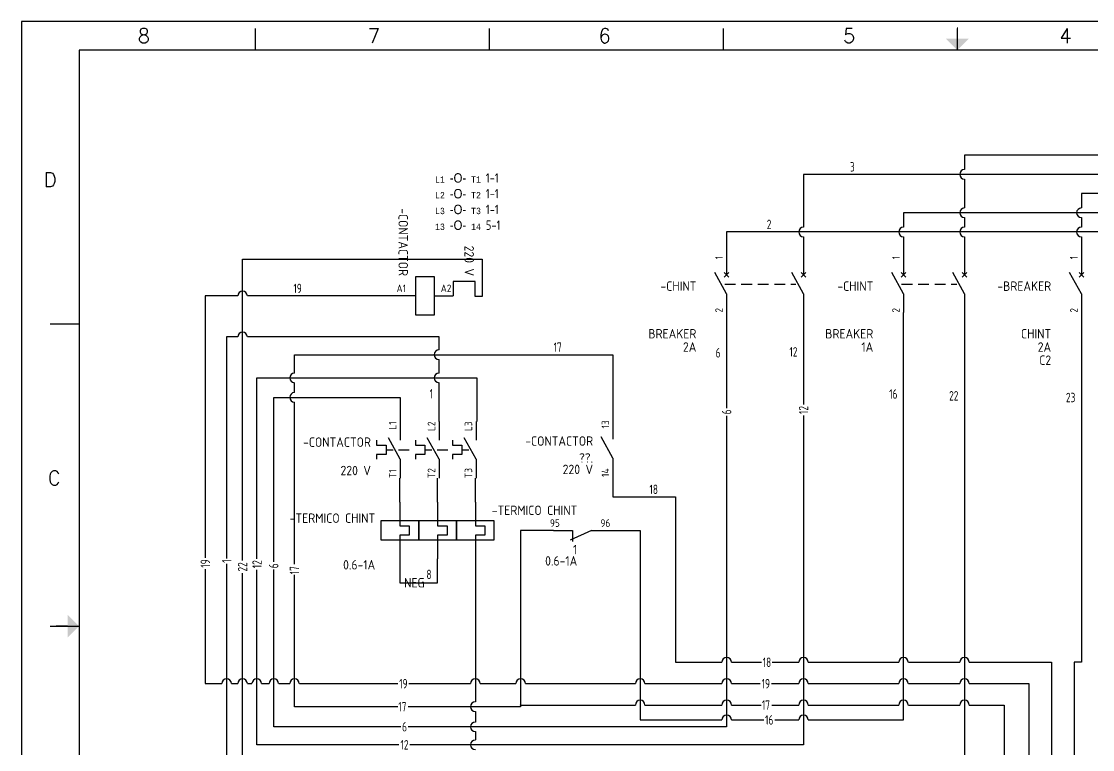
# Model space of a CAD drawing. Header units: inches. Extents: x 0 to 32.5, y 0 to 21.
# Drawn here: x 0 to 18.6, y 8.36 to 21 of the extents above; entities that cross this region are included whole.
import ezdxf
from ezdxf.enums import TextEntityAlignment as Align

# ---------------------------------------------------------------- set-up
doc = ezdxf.new("R2010")
doc.units = ezdxf.units.IN
doc.header["$LTSCALE"] = 1.5
doc.header["$MEASUREMENT"] = 0
doc.linetypes.add('HIDDEN2', pattern=[0.1875, 0.125, -0.0625])
for name, color, linetype in [('BLK_12_THHN', 250, 'Continuous'), ('DESC', 1, 'Continuous'), ('DESCCHILD', 20, 'Continuous'), ('LINK', 9, 'HIDDEN2'), ('MISC', 2, 'Continuous'), ('RED_14_THHN', 20, 'Continuous'), ('SYMS', 7, 'Continuous'), ('TAGS', 250, 'Continuous'), ('Title Block', 7, 'Continuous'), ('Viewport', 7, 'Continuous'), ('WHT_12_THHN', 254, 'Continuous'), ('WIRECOPY', 84, 'Continuous'), ('WIREFIXED', 170, 'Continuous'), ('XREF', 7, 'Continuous'), ('XREFCHILD', 134, 'Continuous')]:
    doc.layers.add(name, color=color, linetype=linetype)
doc.layers.add('TERMS', color=7, linetype='Continuous', true_color=0x000000)
doc.styles.add('Roman', font='romans')
doc.styles.add('WD_IEC', font='ISOCP2.shx', dxfattribs={"width": 0.9, "height": 4})

# ---------------------------------------------------------------- blocks, each defined once
blk = doc.blocks.new('ANSI_border_D')
at = {"layer": 'Title Block'}
for p, q in [((0, 21), (0, 0)), ((32.5, 21), (0, 21)), ((4.062, 20.5), (4.062, 20.875)), ((8.125, 20.5), (8.125, 20.875)), ((12.187, 20.5), (12.187, 20.875)), ((16.25, 20.5), (16.25, 20.875)), ((1, 20.5), (1, 0.5)), ((31.5, 20.5), (1, 20.5)), ((0.5, 15.75), (1, 15.75)), ((0.5, 10.5), (1, 10.5))]:
    blk.add_line(p, q, dxfattribs=at)
at = {"layer": 'Title Block', "const_width": 0.02}
for points in [[(16.25, 20.9), (16.25, 20.7)], [(0.6, 10.5), (0.6, 10.5)], [(0.6, 10.5), (0.8, 10.5)]]:
    blk.add_lwpolyline(points, dxfattribs=at)
at = {"layer": 'Title Block'}
for points in [[(16.05, 20.7), (16.45, 20.7), (16.25, 20.5)], [(0.8, 10.3), (0.8, 10.7), (1, 10.5)]]:
    blk.add_solid(points, dxfattribs=at)
at = {"layer": 'Title Block', "style": 'Roman'}
for s, p in [('8', (2.125, 20.75)), ('7', (6.119, 20.75)), ('6', (10.125, 20.75)), ('5', (14.369, 20.75)), ('4', (18.125, 20.75)), ('D', (0.5, 18.25)), ('C', (0.571, 13.073))]:
    blk.add_text(s, height=0.25, dxfattribs=at).set_placement(p, align=Align.MIDDLE_CENTER)
blk = doc.blocks.new('VCB1')
for p, q in [((0, 7.5), (0, 2.5)), ((0, -2.5), (-3.12, 3.12)), ((0.62, 1.88), (-0.62, 3.12)), ((-0.62, 1.88), (0.62, 3.12)), ((0, -2.5), (0, -7.5))]:
    blk.add_line(p, q)
at = {"style": 'WD_IEC'}
for tag, p in [('INST', (-8, 5.25)), ('LOC', (-8, 1.75)), ('TAG1', (-8, -1.75)), ('RATING1', (-8, -6.35)), ('DESC1', (-8, -14.35)), ('DESC2', (-8, -17.85)), ('DESC3', (-8, -21.35))]:
    blk.add_attdef(tag, text='', height=2.5, dxfattribs=at).set_placement(p, align=Align.RIGHT)
blk.add_attdef('TERM01', text='', height=2, rotation=90, dxfattribs=at).set_placement((-1, 7.5), align=Align.RIGHT)
at = {"style": 'WD_IEC', "flags": 1}
for tag, p, height in [('X2TERM01', (0, 7.5), 0.32), ('MFG', (2.75, 6.5), 1.5), ('CAT', (2.75, 4), 1.5), ('X4LINK', (-2, 0), 0.32), ('X1LINK', (-0.5, 0), 0.32), ('X8TERM02', (0, -7.5), 0.32), ('ASSYCODE', (1, -9), 1), ('FAMILY', (1, -10.5), 1), ('CATDESC', (1, -12), 1), ('CONTACT', (1, -13.5), 1), ('COMMON', (2.25, -14.75), 1)]:
    blk.add_attdef(tag, p, '', height=height, dxfattribs=at)
at = {"style": 'WD_IEC'}
blk.add_attdef('TERM02', (-1, -7.5), '', height=2, rotation=90, dxfattribs=at)
at = {"lineweight": 15, "style": 'WD_IEC'}
blk.add_attdef('XREF', text='', height=2.5, dxfattribs=at).set_placement((-8, -10.35), align=Align.RIGHT)
blk = doc.blocks.new('VOL1')
for p, q in [((0, 7.5), (0, 1.25)), ((-5, 2.5), (-5, -2.5)), ((5, 2.5), (-5, 2.5)), ((0, 1.25), (2.5, 1.25)), ((2.5, 1.25), (2.5, -1.25)), ((5, -2.5), (5, 2.5)), ((-5, -2.5), (5, -2.5)), ((0, -1.25), (0, -7.5)), ((2.5, -1.25), (0, -1.25))]:
    blk.add_line(p, q)
at = {"style": 'WD_IEC'}
for tag, p in [('INST', (-6.5, 9)), ('LOC', (-6.5, 5.5)), ('TAG1', (-6.5, 2)), ('RATING1', (-6.5, -2.5)), ('XREF', (-6.5, -6.5)), ('DESC1', (-6.5, -10.35)), ('DESC2', (-6.5, -13.85)), ('DESC3', (-6.5, -17.35))]:
    blk.add_attdef(tag, text='', height=2.5, dxfattribs=at).set_placement(p, align=Align.RIGHT)
blk.add_attdef('TERM01', text='', height=2, rotation=90, dxfattribs=at).set_placement((-1, 7.5), align=Align.RIGHT)
at = {"style": 'WD_IEC', "flags": 1}
for tag, p, height in [('X2TERM01', (0, 7.5), 0.32), ('MFG', (2.75, 6.5), 1.5), ('CAT', (2.75, 4), 1.5), ('X4LINK', (-5, 0), 0.32), ('X1LINK', (5, 0), 0.32), ('ASSYCODE', (1, -4), 1), ('FAMILY', (1, -5.5), 1), ('X8TERM02', (0, -7.5), 0.32), ('CATDESC', (1, -7), 1)]:
    blk.add_attdef(tag, p, '', height=height, dxfattribs=at)
at = {"style": 'WD_IEC'}
blk.add_attdef('TERM02', (-1, -7.5), '', height=2, rotation=90, dxfattribs=at)
blk = doc.blocks.new('VOL2')
for p, q in [((0, 7.5), (0, 1.25)), ((-5, 2.5), (-5, -2.5)), ((5, 2.5), (-5, 2.5)), ((0, 1.25), (2.5, 1.25)), ((2.5, 1.25), (2.5, -1.25)), ((5, -2.5), (5, 2.5)), ((-5, -2.5), (5, -2.5)), ((0, -1.25), (0, -7.5)), ((2.5, -1.25), (0, -1.25))]:
    blk.add_line(p, q)
at = {"style": 'WD_IEC'}
for tag, p in [('INST', (-6.5, 9)), ('LOC', (-6.5, 5.5)), ('TAG2', (-6.5, 2)), ('RATING1', (-6.5, -2.5)), ('XREF', (-6.5, -6.5)), ('DESC1', (-6.5, -10.35)), ('DESC2', (-6.5, -13.85)), ('DESC3', (-6.5, -17.35))]:
    blk.add_attdef(tag, text='', height=2.5, dxfattribs=at).set_placement(p, align=Align.RIGHT)
blk.add_attdef('TERM01', text='', height=2, rotation=90, dxfattribs=at).set_placement((-1, 7.5), align=Align.RIGHT)
at = {"style": 'WD_IEC', "flags": 1}
for tag, p, height in [('X2TERM01', (0, 7.5), 0.32), ('X4LINK', (-5, 0), 0.32), ('X1LINK', (5, 0), 0.32), ('FAMILY', (1, -5.5), 1), ('X8TERM02', (0, -7.5), 0.32)]:
    blk.add_attdef(tag, p, '', height=height, dxfattribs=at)
at = {"style": 'WD_IEC'}
blk.add_attdef('TERM02', (-1, -7.5), '', height=2, rotation=90, dxfattribs=at)
blk = doc.blocks.new('VOL21')
for p, q in [((0, 7.5), (0, 2.5)), ((0, -2.5), (-3.125, 3.125)), ((-6.25, 2.5), (-6.25, 1.25)), ((-6.25, 1.25), (-3.75, 1.25)), ((-3.75, 1.25), (-3.75, -1.25)), ((-3.75, 0), (-1.875, 0)), ((-6.25, -1.25), (-6.25, -2.5)), ((-3.75, -1.25), (-6.25, -1.25)), ((0, -2.5), (0, -7.5))]:
    blk.add_line(p, q)
at = {"style": 'WD_IEC'}
for tag, p in [('INST', (-7.75, 6.75)), ('LOC', (-7.75, 3.75)), ('TAG2', (-7.75, 0.75)), ('XREF', (-7.75, -3.75)), ('DESC1', (-7.75, -6.75)), ('DESC2', (-7.75, -9.75)), ('DESC3', (-7.75, -12.75))]:
    blk.add_attdef(tag, text='', height=2.5, dxfattribs=at).set_placement(p, align=Align.RIGHT)
blk.add_attdef('TERM01', text='', height=2, rotation=90, dxfattribs=at).set_placement((-1, 7.5), align=Align.RIGHT)
at = {"style": 'WD_IEC', "flags": 1}
for tag, p, height in [('X2TERM01', (0, 7.5), 0.32), ('X4LINK', (-6.375, 0), 0.32), ('X1LINK', (-0.5, 0), 0.32), ('CONTACT', (4, -3.5), 1), ('FAMILY', (4, -5), 1), ('COMMON', (5.25, -4.75), 1), ('X8TERM02', (0, -7.5), 0.32)]:
    blk.add_attdef(tag, p, '', height=height, dxfattribs=at)
at = {"style": 'WD_IEC'}
blk.add_attdef('TERM02', (-1, -7.5), '', height=2, rotation=90, dxfattribs=at)
blk = doc.blocks.new('HT0_LGENERIC')
at = {"style": 'WD_IEC'}
blk.add_attdef('COLOR', text='', height=2.5, dxfattribs=at).set_placement((0, 0), align=Align.MIDDLE_CENTER)
for tag, p in [('X4_TINY_DOT_DONT_REMOVE', (-2.5, 0)), ('X1_TINY_DOT_DONT_REMOVE', (2.5, 0))]:
    blk.add_attdef(tag, p, '', height=0.002, dxfattribs=at)
at = {"style": 'WD_IEC', "flags": 1}
for tag, p in [('X4TERM01', (-2.5, 0)), ('X1TERM01', (2.5, 0))]:
    blk.add_attdef(tag, p, '', height=0.2, dxfattribs=at)
blk = doc.blocks.new('VMS1')
for p, q in [((0, 2.5), (0, 7.5)), ((0, -2.5), (0, -7.5))]:
    blk.add_line(p, q)
blk.add_lwpolyline([(-5, 2.5), (-5, -2.5), (5, -2.5), (5, 2.5)], close=True)
at = {"style": 'WD_IEC'}
for tag, p in [('INST', (-5.25, 10.5)), ('LOC', (-5.25, 7.5)), ('TAG1', (-5.25, 4.5)), ('DESC1', (-5.25, -6.85)), ('DESC2', (-5.25, -9.85)), ('DESC3', (-5.25, -12.85))]:
    blk.add_attdef(tag, text='', height=2.5, dxfattribs=at).set_placement(p, align=Align.RIGHT)
blk.add_attdef('TERM01', text='', height=2, rotation=90, dxfattribs=at).set_placement((-1, 7.5), align=Align.RIGHT)
at = {"style": 'WD_IEC', "flags": 1}
for tag, p, height in [('X2TERM01', (0, 7.5), 0.32), ('X4LINK', (-5, 0), 0.32), ('X1LINK', (5, 0), 0.32), ('ASSYCODE', (1, -4), 1), ('FAMILY', (1, -5.5), 1), ('X8TERM02', (0, -7.5), 0.32), ('CATDESC', (1, -7), 1)]:
    blk.add_attdef(tag, p, '', height=height, dxfattribs=at)
at = {"style": 'WD_IEC', "flags": 9}
for tag, p in [('MFG', (-6, 1)), ('CAT', (-6, -1.5))]:
    blk.add_attdef(tag, text='', height=1.5, dxfattribs=at).set_placement(p, align=Align.RIGHT)
at = {"style": 'WD_IEC'}
blk.add_attdef('TERM02', (-1, -7.5), '', height=2, rotation=90, dxfattribs=at)
at = {"lineweight": 9, "style": 'WD_IEC'}
for tag, p in [('NO', (-5.5, -16.5)), ('NC', (-5.5, -19.5))]:
    blk.add_attdef(tag, text='', height=2.5, dxfattribs=at).set_placement(p, align=Align.TOP_RIGHT)
for tag, p in [('XREFNO', (-4, -16.5)), ('XREFNC', (-4, -19.5))]:
    blk.add_attdef(tag, text='', height=2.5, dxfattribs=at).set_placement(p, align=Align.TOP_LEFT)
blk = doc.blocks.new('VCR21')
for p, q in [((0, 7.5), (0, 2.5)), ((0, -2.5), (-3.12, 3.12)), ((0, -2.5), (0, -7.5))]:
    blk.add_line(p, q)
at = {"style": 'WD_IEC'}
for tag, p in [('INST', (-5.25, 6.75)), ('LOC', (-5.25, 3.75)), ('TAG2', (-5.25, 0.75)), ('XREF', (-5.25, -3.75)), ('DESC1', (-5.25, -6.75)), ('DESC2', (-5.25, -9.75)), ('DESC3', (-5.25, -12.75))]:
    blk.add_attdef(tag, text='', height=2.5, dxfattribs=at).set_placement(p, align=Align.RIGHT)
blk.add_attdef('TERM01', text='', height=2, rotation=90, dxfattribs=at).set_placement((-1, 7.5), align=Align.RIGHT)
at = {"style": 'WD_IEC', "flags": 1}
for tag, p, height in [('X2TERM01', (0, 7.5), 0.32), ('X4LINK', (-2.75, 0), 0.32), ('X1LINK', (-0.5, 0), 0.32), ('CONTACT', (4, -3.5), 1), ('FAMILY', (4, -5), 1), ('COMMON', (5.25, -4.75), 1), ('X8TERM02', (0, -7.5), 0.32)]:
    blk.add_attdef(tag, p, '', height=height, dxfattribs=at)
at = {"style": 'WD_IEC'}
blk.add_attdef('TERM02', (-1, -7.5), '', height=2, rotation=90, dxfattribs=at)
blk = doc.blocks.new('HCR22')
for p, q in [((-7.5, 0), (-2.5, 0)), ((2.5, 0), (-3.125, -2.5)), ((-2.5, 0), (-2.5, -2.8678)), ((2.5, 0), (7.5, 0))]:
    blk.add_line(p, q)
at = {"style": 'WD_IEC'}
for tag, p in [('INST', (-1.25, 10.125)), ('LOC', (-1.25, 7.125)), ('TAG2', (-1.25, 4.125)), ('DESC1', (-1.25, -9.25)), ('DESC2', (-1.25, -12.25)), ('DESC3', (-1.25, -15.25))]:
    blk.add_attdef(tag, text='', height=2.5, dxfattribs=at).set_placement(p, align=Align.RIGHT)
for tag, p, height, flags in [('TERM01', (-8.5, 1), 2, 8), ('X4TERM01', (-7.5, 0), 0.32, 1), ('X1TERM02', (7.5, 0), 0.32, 1), ('X2LINK', (0, -0.5), 0.32, 1), ('X8LINK', (0, -1.5), 0.32, 1), ('CONTACT', (7.75, -2.25), 1, 1), ('FAMILY', (7.75, -3.75), 1, 1), ('COMMON', (9, -3.5), 1, 1)]:
    blk.add_attdef(tag, p, '', height=height, dxfattribs=dict(at, flags=flags))
at = {"style": 'WD_IEC', "flags": 8}
for tag, height, p in [('TERM02', 2, (7.5, 1)), ('XREF', 2.5, (-1.25, -6.25))]:
    blk.add_attdef(tag, text='', height=height, dxfattribs=at).set_placement(p, align=Align.RIGHT)
blk = doc.blocks.new('WDDOT')
for radius in [0.03, 0.0187, 0.00929]:
    blk.add_circle((0, 0), radius)
blk = doc.blocks.new('WD_WNV')
at = {"linetype": 'Continuous', "style": 'WD_IEC', "width": 0.8}
blk.add_attdef('WIRENO', text='', height=2.5, dxfattribs=at).set_placement((-1.6, 0), align=Align.MIDDLE_RIGHT)
at = {"style": 'WD_IEC', "flags": 1}
for tag, p in [('W08USER', (-1, 0.375)), ('W04USER', (-1, 0.875)), ('W05USER', (-1, 0.75)), ('W09USER', (-1, 0.25)), ('W03USER', (-1, 1)), ('W06USER', (-1, 0.625)), ('W07USER', (-1, 0.5)), ('W02USER', (-1, 1.125)), ('W01USER', (-1, 1.25)), ('W10USER', (-1, 0.125))]:
    blk.add_attdef(tag, text='', height=0.08, dxfattribs=at).set_placement(p, align=Align.CENTER)
blk = doc.blocks.new('WD_WNH')
at = {"linetype": 'Continuous', "style": 'WD_IEC', "width": 0.8}
blk.add_attdef('WIRENO', text='', height=2.5, dxfattribs=at).set_placement((0, 0.75), align=Align.CENTER)
at = {"style": 'WD_IEC', "flags": 1}
for tag, p in [('W08USER', (0, 0.375)), ('W04USER', (0, 0.875)), ('W05USER', (0, 0.75)), ('W09USER', (0, 0.25)), ('W03USER', (0, 1)), ('W06USER', (0, 0.625)), ('W07USER', (0, 0.5)), ('W02USER', (0, 1.125)), ('W01USER', (0, 1.25)), ('W10USER', (0, 0.125))]:
    blk.add_attdef(tag, text='', height=0.08, dxfattribs=at).set_placement(p, align=Align.CENTER)
blk = doc.blocks.new('VT0_WGENERIC')
at = {"style": 'WD_IEC', "width": 0.8}
blk.add_attdef('WIRENO', text='', height=2.5, rotation=90, dxfattribs=at).set_placement((0, 0), align=Align.MIDDLE_CENTER)
at = {"style": 'WD_IEC'}
for tag, p in [('X1_TINY_DOT_DONT_REMOVE', (0, 5)), ('X4_TINY_DOT_DONT_REMOVE', (0, -5))]:
    blk.add_attdef(tag, p, '', height=0.002, rotation=90, dxfattribs=at)
at = {"style": 'WD_IEC', "flags": 1}
for tag, p in [('X2TERM01', (0, 5)), ('X8TERM01', (0, -5))]:
    blk.add_attdef(tag, p, '', height=0.2, dxfattribs=at)
blk = doc.blocks.new('HT0_WGENERIC')
at = {"style": 'WD_IEC'}
for tag, p in [('X4_TINY_DOT_DONT_REMOVE', (-5, 0)), ('X1_TINY_DOT_DONT_REMOVE', (5, 0))]:
    blk.add_attdef(tag, p, '', height=0.002, dxfattribs=at)
at = {"style": 'WD_IEC', "flags": 1}
for tag, p in [('X4TERM01', (-5, 0)), ('X1TERM01', (5, 0))]:
    blk.add_attdef(tag, p, '', height=0.2, dxfattribs=at)
at = {"style": 'WD_IEC', "width": 0.8}
blk.add_attdef('WIRENO', text='', height=2.5, dxfattribs=at).set_placement((0, 0), align=Align.MIDDLE_CENTER)

msp = doc.modelspace()

# ---------------------------------------------------------------- linework, layer by layer
at = {"layer": 'BLK_12_THHN'}
for p, q in [((20.43, 18.011), (18.402, 18.011)), ((18.402, 18.011), (18.402, 17.761)), ((20.22, 17.677), (15.314, 17.677)), ((15.314, 17.677), (15.314, 17.427)), ((18.402, 17.594), (18.402, 17.427)), ((20.04, 17.344), (12.243, 17.344)), ((12.243, 17.344), (12.243, 16.927)), ((15.314, 17.261), (15.314, 16.927)), ((18.402, 17.261), (18.402, 16.927)), ((3.756, 16.232), (3.191, 16.232)), ((3.191, 16.232), (3.191, 11.684)), ((6.513, 16.232), (3.922, 16.232)), ((12.243, 15.943), (12.243, 14.285)), ((15.314, 8.87), (15.314, 15.943)), ((18.402, 15.943), (18.402, 9.871)), ((3.756, 15.522), (3.562, 15.522)), ((3.562, 15.522), (3.563, 11.674)), ((7.25, 15.522), (3.922, 15.522)), ((7.25, 15.296), (7.25, 15.522)), ((4.741, 14.893), (4.741, 15.212)), ((4.741, 15.212), (10.269, 15.212)), ((7.25, 14.893), (7.25, 15.129)), ((10.269, 15.212), (10.269, 14.074)), ((4.741, 14.554), (4.741, 14.726)), ((7.25, 14.054), (7.25, 14.726)), ((4.382, 14.471), (6.577, 14.471)), ((4.382, 11.614), (4.382, 14.471)), ((4.741, 11.573), (4.741, 14.388)), ((6.577, 14.471), (6.577, 14.054)), ((12.243, 14.153), (12.243, 8.75)), ((10.269, 13.09), (10.269, 12.743)), ((10.269, 12.743), (11.354, 12.743)), ((11.354, 12.743), (11.354, 9.871)), ((9.24, 12.157), (8.667, 12.157)), ((8.667, 12.157), (8.667, 9.1)), ((10.224, 12.157), (10.742, 12.157)), ((10.742, 12.157), (10.742, 8.87)), ((3.562, 11.582), (3.563, 4.841)), ((3.191, 11.491), (3.191, 9.5)), ((4.382, 8.75), (4.382, 11.481)), ((4.741, 9.1), (4.741, 11.389)), ((11.354, 9.871), (12.16, 9.871)), ((12.326, 9.871), (12.851, 9.871)), ((13.035, 9.871), (13.494, 9.871)), ((13.661, 9.871), (15.231, 9.871)), ((15.398, 9.871), (16.289, 9.871)), ((16.455, 9.871), (17.882, 9.871)), ((17.882, 9.871), (17.882, 6.434)), ((18.402, 9.871), (18.279, 9.871)), ((18.279, 9.871), (18.279, 6.491)), ((3.191, 9.5), (3.479, 9.5)), ((3.645, 9.5), (3.756, 9.5)), ((3.922, 9.5), (4.002, 9.5)), ((4.169, 9.5), (4.299, 9.5)), ((4.466, 9.5), (4.658, 9.5)), ((4.825, 9.5), (6.534, 9.5)), ((6.727, 9.5), (7.798, 9.5)), ((7.964, 9.5), (8.583, 9.5)), ((8.75, 9.5), (10.658, 9.5)), ((10.825, 9.5), (12.16, 9.5)), ((12.326, 9.5), (12.827, 9.5)), ((13.02, 9.5), (13.494, 9.5)), ((13.661, 9.5), (15.231, 9.5)), ((15.398, 9.5), (16.289, 9.5)), ((16.455, 9.5), (17.488, 9.5)), ((17.488, 9.5), (17.488, 6.499)), ((8.667, 9.129), (10.658, 9.129)), ((10.825, 9.129), (12.16, 9.129)), ((12.326, 9.129), (12.845, 9.129)), ((13.029, 9.129), (13.494, 9.129)), ((13.661, 9.129), (15.231, 9.129)), ((15.398, 9.129), (16.289, 9.129)), ((16.455, 9.129), (17.063, 9.129)), ((17.063, 9.129), (17.063, 6.448)), ((6.533, 9.1), (4.741, 9.1)), ((8.667, 9.1), (6.716, 9.1)), ((6.584, 8.75), (4.382, 8.75)), ((12.243, 8.75), (6.717, 8.75)), ((10.742, 8.87), (12.16, 8.87)), ((12.326, 8.87), (12.888, 8.87)), ((13.079, 8.87), (13.494, 8.87)), ((13.661, 8.87), (15.314, 8.87))]:
    msp.add_line(p, q, dxfattribs=at)
for centre, start, end in [((18.402, 17.677), 90, 270), ((15.314, 17.344), 90, 270), ((18.402, 17.344), 90, 270), ((3.839, 16.232), 0, 180), ((3.839, 15.522), 0, 180), ((7.25, 15.212), 90, 270), ((4.741, 14.81), 90, 270), ((7.25, 14.81), 90, 270), ((4.741, 14.471), 90, 270), ((12.243, 9.871), 0, 180), ((13.578, 9.871), 0, 180), ((15.314, 9.871), 0, 180), ((16.372, 9.871), 0, 180), ((3.562, 9.5), 0, 180), ((3.839, 9.5), 0, 180), ((4.086, 9.5), 0, 180), ((4.382, 9.5), 0, 180), ((4.741, 9.5), 0, 180), ((7.881, 9.5), 0, 180), ((8.667, 9.5), 0, 180), ((10.742, 9.5), 0, 180), ((12.243, 9.5), 0, 180), ((13.578, 9.5), 0, 180), ((15.314, 9.5), 0, 180), ((16.372, 9.5), 0, 180), ((10.742, 9.129), 0, 180), ((12.243, 9.129), 0, 180), ((13.578, 9.129), 0, 180), ((15.314, 9.129), 0, 180), ((16.372, 9.129), 0, 180), ((12.243, 8.87), 0, 180), ((13.578, 8.87), 0, 180)]:
    msp.add_arc(centre, 0.0833, start, end, dxfattribs=at)
at = {"layer": 'LINK'}
for points in [[(12.21, 16.435), (13.446, 16.435)], [(15.281, 16.435), (16.241, 16.435)], [(6.544, 13.562), (6.831, 13.562)], [(7.217, 13.562), (7.474, 13.562)], [(6.897, 12.161), (6.897, 12.161)], [(7.553, 12.161), (7.553, 12.161)]]:
    msp.add_lwpolyline(points, dxfattribs=at)
at = {"layer": 'RED_14_THHN'}
for p, q in [((20.887, 18.677), (16.372, 18.677)), ((16.372, 18.677), (16.372, 18.427)), ((20.585, 18.344), (13.578, 18.344)), ((13.578, 18.344), (13.578, 17.427)), ((16.372, 18.261), (16.372, 17.761)), ((16.372, 17.594), (16.372, 17.427)), ((13.578, 17.261), (13.578, 16.927)), ((16.372, 17.261), (16.372, 16.927)), ((3.839, 16.871), (4.179, 16.871)), ((3.839, 11.638), (3.839, 16.871)), ((4.179, 16.871), (7.999, 16.871)), ((7.999, 16.871), (7.999, 16.225)), ((7.876, 16.484), (7.497, 16.484)), ((7.497, 16.484), (7.497, 16.234)), ((7.876, 16.225), (7.876, 16.484)), ((7.999, 16.225), (7.876, 16.225)), ((13.578, 15.943), (13.578, 14.348)), ((16.372, 15.943), (16.372, 8.161)), ((4.086, 14.81), (7.907, 14.81)), ((4.086, 11.67), (4.086, 14.81)), ((7.907, 14.81), (7.907, 14.054)), ((13.578, 14.156), (13.578, 8.438)), ((7.881, 11.669), (7.881, 9.183)), ((3.839, 8.161), (3.839, 11.417)), ((4.086, 8.438), (4.086, 11.478)), ((7.881, 9.017), (7.881, 8.834)), ((7.881, 8.667), (7.881, 8.522)), ((6.555, 8.438), (4.086, 8.438)), ((13.578, 8.438), (6.746, 8.438))]:
    msp.add_line(p, q, dxfattribs=at)
for centre in [(16.372, 18.344), (16.372, 17.677), (13.578, 17.344), (16.372, 17.344), (7.881, 9.1), (7.881, 8.75), (7.881, 8.438)]:
    msp.add_arc(centre, 0.0833, 90, 270, dxfattribs=at)
at = {"layer": 'WHT_12_THHN'}
for p, q in [((6.569, 12.653), (6.569, 13.07)), ((7.225, 12.653), (7.225, 13.07)), ((7.881, 12.653), (7.881, 13.07)), ((6.569, 11.669), (6.569, 11.252)), ((7.225, 11.252), (7.225, 11.669)), ((6.569, 11.252), (6.647, 11.252)), ((6.647, 11.252), (7.06, 11.252)), ((7.06, 11.252), (7.225, 11.252))]:
    msp.add_line(p, q, dxfattribs=at)

# ---------------------------------------------------------------- block references
at = {"layer": 'SYMS'}
ref = msp.add_blockref('VMS1', (7.005, 16.234), dxfattribs=dict(at, xscale=0.06561, yscale=0.06561, zscale=0.06561, rotation=270))
ref.add_attrib('TERM02', 'A2', (7.279, 16.299), dxfattribs={"layer": 'TERMS', "height": 0.1312, "style": 'WD_IEC'})
ref.add_attrib('TERM01', 'A1', dxfattribs={"layer": 'TERMS', "height": 0.1312, "style": 'WD_IEC'}).set_placement((6.677, 16.299), align=Align.RIGHT)
ref.add_attrib('DESC1', '220 V', dxfattribs={"layer": 'DESC', "height": 0.164, "rotation": 270, "style": 'WD_IEC'}).set_placement((7.692, 16.578), align=Align.RIGHT)
ref.add_attrib('TAG1', '-CONTACTOR', dxfattribs={"layer": 'TAGS', "height": 0.164, "rotation": 270, "style": 'WD_IEC'}).set_placement((6.546, 16.578), align=Align.RIGHT)
ref = msp.add_blockref('VCB1', (12.243, 16.435), dxfattribs=dict(at, xscale=0.06561, yscale=0.06561, zscale=0.06561))
ref.add_attrib('TERM02', '2', (12.177, 15.943), dxfattribs={"layer": 'TERMS', "height": 0.131, "rotation": 90, "style": 'WD_IEC'})
ref.add_attrib('TERM01', '1', dxfattribs={"layer": 'TERMS', "height": 0.131, "rotation": 90, "style": 'WD_IEC'}).set_placement((12.177, 16.927), align=Align.RIGHT)
ref.add_attrib('DESC2', '2A', dxfattribs={"layer": 'DESC', "height": 0.164, "style": 'WD_IEC'}).set_placement((11.718, 15.264), align=Align.RIGHT)
ref.add_attrib('DESC1', 'BREAKER', dxfattribs={"layer": 'DESC', "height": 0.164, "style": 'WD_IEC'}).set_placement((11.718, 15.494), align=Align.RIGHT)
ref.add_attrib('TAG1', '-CHINT', dxfattribs={"layer": 'TAGS', "height": 0.164, "style": 'WD_IEC'}).set_placement((11.718, 16.321), align=Align.RIGHT)
at = {"layer": 'SYMS', "xscale": 0.06561, "yscale": 0.06561, "zscale": 0.06561}
for name, p in [('VCB1', (13.578, 16.435)), ('VCB1', (16.372, 16.435)), ('VOL2', (7.225, 12.161)), ('VOL2', (7.881, 12.161)), ('WDDOT', (8.667, 9.129))]:
    msp.add_blockref(name, p, dxfattribs=at)
at = {"layer": 'SYMS'}
ref = msp.add_blockref('VCB1', (15.314, 16.435), dxfattribs=dict(at, xscale=0.06561, yscale=0.06561, zscale=0.06561))
ref.add_attrib('TERM02', '2', (15.249, 15.943), dxfattribs={"layer": 'TERMS', "height": 0.131, "rotation": 90, "style": 'WD_IEC'})
ref.add_attrib('TERM01', '1', dxfattribs={"layer": 'TERMS', "height": 0.131, "rotation": 90, "style": 'WD_IEC'}).set_placement((15.249, 16.927), align=Align.RIGHT)
ref.add_attrib('DESC2', '1A', dxfattribs={"layer": 'DESC', "height": 0.164, "style": 'WD_IEC'}).set_placement((14.789, 15.264), align=Align.RIGHT)
ref.add_attrib('DESC1', 'BREAKER', dxfattribs={"layer": 'DESC', "height": 0.164, "style": 'WD_IEC'}).set_placement((14.789, 15.494), align=Align.RIGHT)
ref.add_attrib('TAG1', '-CHINT', dxfattribs={"layer": 'TAGS', "height": 0.164, "style": 'WD_IEC'}).set_placement((14.789, 16.321), align=Align.RIGHT)
ref = msp.add_blockref('VCB1', (18.402, 16.435), dxfattribs=dict(at, xscale=0.06561, yscale=0.06561, zscale=0.06561))
ref.add_attrib('TERM02', '2', (18.337, 15.943), dxfattribs={"layer": 'TERMS', "height": 0.131, "rotation": 90, "style": 'WD_IEC'})
ref.add_attrib('TERM01', '1', dxfattribs={"layer": 'TERMS', "height": 0.131, "rotation": 90, "style": 'WD_IEC'}).set_placement((18.337, 16.927), align=Align.RIGHT)
ref.add_attrib('DESC3', 'C2', dxfattribs={"layer": 'DESC', "height": 0.164, "style": 'WD_IEC'}).set_placement((17.877, 15.035), align=Align.RIGHT)
ref.add_attrib('DESC2', '2A', dxfattribs={"layer": 'DESC', "height": 0.164, "style": 'WD_IEC'}).set_placement((17.877, 15.264), align=Align.RIGHT)
ref.add_attrib('DESC1', 'CHINT', dxfattribs={"layer": 'DESC', "height": 0.164, "style": 'WD_IEC'}).set_placement((17.877, 15.494), align=Align.RIGHT)
ref.add_attrib('TAG1', '-BREAKER', dxfattribs={"layer": 'TAGS', "height": 0.164, "style": 'WD_IEC'}).set_placement((17.877, 16.321), align=Align.RIGHT)
ref = msp.add_blockref('VT0_WGENERIC', (13.578, 14.252), dxfattribs=dict(at, xscale=0.06561, yscale=0.06561, zscale=0.06561))
ref.add_attrib('X4_TINY_DOT_DONT_REMOVE', '.', (13.578, 14.156), dxfattribs={"layer": 'MISC', "height": 0.000131, "rotation": 90, "style": 'WD_IEC'})
ref.add_attrib('X1_TINY_DOT_DONT_REMOVE', '.', (13.578, 14.348), dxfattribs={"layer": 'MISC', "height": 0.000131, "rotation": 90, "style": 'WD_IEC'})
ref.add_attrib('WIRENO', '12', dxfattribs={"layer": 'WIRECOPY', "height": 0.164, "rotation": 90, "style": 'WD_IEC', "width": 0.8}).set_placement((13.578, 14.252), align=Align.MIDDLE_CENTER)
ref = msp.add_blockref('VT0_WGENERIC', (12.243, 14.219), dxfattribs=dict(at, xscale=0.06561, yscale=0.06561, zscale=0.06561))
ref.add_attrib('X4_TINY_DOT_DONT_REMOVE', '.', (12.243, 14.153), dxfattribs={"layer": 'MISC', "height": 0.000131, "rotation": 90, "style": 'WD_IEC'})
ref.add_attrib('X1_TINY_DOT_DONT_REMOVE', '.', (12.243, 14.285), dxfattribs={"layer": 'MISC', "height": 0.000131, "rotation": 90, "style": 'WD_IEC'})
ref.add_attrib('WIRENO', '6', dxfattribs={"layer": 'WIRECOPY', "height": 0.164, "rotation": 90, "style": 'WD_IEC', "width": 0.8}).set_placement((12.243, 14.219), align=Align.MIDDLE_CENTER)
ref = msp.add_blockref('VOL21', (6.577, 13.562), dxfattribs=dict(at, xscale=0.06561, yscale=0.06561, zscale=0.06561))
ref.add_attrib('TERM02', 'T1', (6.511, 13.07), dxfattribs={"layer": 'TERMS', "height": 0.1312, "rotation": 90, "style": 'WD_IEC'})
ref.add_attrib('TERM01', 'L1', dxfattribs={"layer": 'TERMS', "height": 0.1312, "rotation": 90, "style": 'WD_IEC'}).set_placement((6.511, 14.054), align=Align.RIGHT)
ref.add_attrib('DESC1', '220 V', dxfattribs={"layer": 'DESCCHILD', "height": 0.164, "style": 'WD_IEC'}).set_placement((6.068, 13.119), align=Align.RIGHT)
ref.add_attrib('TAG2', '-CONTACTOR', dxfattribs={"layer": 'TAGS', "height": 0.164, "style": 'WD_IEC'}).set_placement((6.068, 13.612), align=Align.RIGHT)
ref = msp.add_blockref('VOL21', (7.25, 13.562), dxfattribs=dict(at, xscale=0.06561, yscale=0.06561, zscale=0.06561))
ref.add_attrib('TERM02', 'T2', (7.184, 13.07), dxfattribs={"layer": 'TERMS', "height": 0.1312, "rotation": 90, "style": 'WD_IEC'})
ref.add_attrib('TERM01', 'L2', dxfattribs={"layer": 'TERMS', "height": 0.1312, "rotation": 90, "style": 'WD_IEC'}).set_placement((7.184, 14.054), align=Align.RIGHT)
ref = msp.add_blockref('VOL21', (7.892, 13.562), dxfattribs=dict(at, xscale=0.06561, yscale=0.06561, zscale=0.06561))
ref.add_attrib('TERM02', 'T3', (7.826, 13.07), dxfattribs={"layer": 'TERMS', "height": 0.1312, "rotation": 90, "style": 'WD_IEC'})
ref.add_attrib('TERM01', 'L3', dxfattribs={"layer": 'TERMS', "height": 0.1312, "rotation": 90, "style": 'WD_IEC'}).set_placement((7.826, 14.054), align=Align.RIGHT)
ref = msp.add_blockref('VCR21', (10.269, 13.582), dxfattribs=dict(at, xscale=0.06561, yscale=0.06561, zscale=0.06561))
ref.add_attrib('TERM02', '14', (10.204, 13.09), dxfattribs={"layer": 'TERMS', "height": 0.1312, "rotation": 90, "style": 'WD_IEC'})
ref.add_attrib('TERM01', '13', dxfattribs={"layer": 'TERMS', "height": 0.1312, "rotation": 90, "style": 'WD_IEC'}).set_placement((10.204, 14.074), align=Align.RIGHT)
ref.add_attrib('XREF', '??.', dxfattribs={"layer": 'XREFCHILD', "height": 0.164, "style": 'WD_IEC'}).set_placement((9.925, 13.336), align=Align.RIGHT)
ref.add_attrib('DESC1', '220 V', dxfattribs={"layer": 'DESCCHILD', "height": 0.164, "style": 'WD_IEC'}).set_placement((9.925, 13.139), align=Align.RIGHT)
ref.add_attrib('TAG2', '-CONTACTOR', dxfattribs={"layer": 'TAGS', "height": 0.164, "style": 'WD_IEC'}).set_placement((9.925, 13.631), align=Align.RIGHT)
ref = msp.add_blockref('VOL1', (6.569, 12.161), dxfattribs=dict(at, xscale=0.06561, yscale=0.06561, zscale=0.06561))
ref.add_attrib('DESC1', '0.6-1A', dxfattribs={"layer": 'DESC', "height": 0.164, "style": 'WD_IEC'}).set_placement((6.142, 11.482), align=Align.RIGHT)
ref.add_attrib('TAG1', '-TERMICO CHINT', dxfattribs={"layer": 'TAGS', "height": 0.16403, "style": 'WD_IEC'}).set_placement((6.142, 12.292), align=Align.RIGHT)
ref = msp.add_blockref('HCR22', (9.732, 12.157), dxfattribs=dict(at, xscale=0.06561, yscale=0.06561, zscale=0.06561))
ref.add_attrib('TERM02', '96', dxfattribs={"layer": 'TERMS', "height": 0.1312, "style": 'WD_IEC', "flags": 8}).set_placement((10.224, 12.223), align=Align.RIGHT)
ref.add_attrib('TERM01', '95', (9.175, 12.223), dxfattribs={"layer": 'TERMS', "height": 0.1312, "style": 'WD_IEC', "flags": 8})
ref.add_attrib('XREF', '1', dxfattribs={"layer": 'XREFCHILD', "height": 0.164, "style": 'WD_IEC', "flags": 8}).set_placement((9.65, 11.747), align=Align.RIGHT)
ref.add_attrib('DESC1', '0.6-1A', dxfattribs={"layer": 'DESCCHILD', "height": 0.164, "style": 'WD_IEC'}).set_placement((9.65, 11.55), align=Align.RIGHT)
ref.add_attrib('TAG2', '-TERMICO CHINT', dxfattribs={"layer": 'TAGS', "height": 0.16403, "style": 'WD_IEC'}).set_placement((9.65, 12.428), align=Align.RIGHT)
ref = msp.add_blockref('VT0_WGENERIC', (3.192, 11.587), dxfattribs=dict(at, xscale=0.06561, yscale=0.06561, zscale=0.06561))
ref.add_attrib('X4_TINY_DOT_DONT_REMOVE', '.', (3.192, 11.491), dxfattribs={"layer": 'MISC', "height": 0.000131, "rotation": 90, "style": 'WD_IEC'})
ref.add_attrib('X1_TINY_DOT_DONT_REMOVE', '.', (3.192, 11.684), dxfattribs={"layer": 'MISC', "height": 0.000131, "rotation": 90, "style": 'WD_IEC'})
ref.add_attrib('WIRENO', '19', dxfattribs={"layer": 'WIRECOPY', "height": 0.164, "rotation": 90, "style": 'WD_IEC', "width": 0.8}).set_placement((3.192, 11.587), align=Align.MIDDLE_CENTER)
ref = msp.add_blockref('VT0_WGENERIC', (3.563, 11.628), dxfattribs=dict(at, xscale=0.06561, yscale=0.06561, zscale=0.06561))
ref.add_attrib('X4_TINY_DOT_DONT_REMOVE', '.', (3.563, 11.582), dxfattribs={"layer": 'MISC', "height": 0.000131, "rotation": 90, "style": 'WD_IEC'})
ref.add_attrib('X1_TINY_DOT_DONT_REMOVE', '.', (3.563, 11.674), dxfattribs={"layer": 'MISC', "height": 0.000131, "rotation": 90, "style": 'WD_IEC'})
ref.add_attrib('WIRENO', '1', dxfattribs={"layer": 'WIRECOPY', "height": 0.164, "rotation": 90, "style": 'WD_IEC', "width": 0.8}).set_placement((3.563, 11.628), align=Align.MIDDLE_CENTER)
ref = msp.add_blockref('VT0_WGENERIC', (3.839, 11.527), dxfattribs=dict(at, xscale=0.06561, yscale=0.06561, zscale=0.06561))
ref.add_attrib('X4_TINY_DOT_DONT_REMOVE', '.', (3.839, 11.417), dxfattribs={"layer": 'MISC', "height": 0.000131, "rotation": 90, "style": 'WD_IEC'})
ref.add_attrib('X1_TINY_DOT_DONT_REMOVE', '.', (3.839, 11.638), dxfattribs={"layer": 'MISC', "height": 0.000131, "rotation": 90, "style": 'WD_IEC'})
ref.add_attrib('WIRENO', '22', dxfattribs={"layer": 'WIRECOPY', "height": 0.164, "rotation": 90, "style": 'WD_IEC', "width": 0.8}).set_placement((3.839, 11.527), align=Align.MIDDLE_CENTER)
ref = msp.add_blockref('VT0_WGENERIC', (4.09, 11.574), dxfattribs=dict(at, xscale=0.06561, yscale=0.06561, zscale=0.06561))
ref.add_attrib('X4_TINY_DOT_DONT_REMOVE', '.', (4.09, 11.478), dxfattribs={"layer": 'MISC', "height": 0.000131, "rotation": 90, "style": 'WD_IEC'})
ref.add_attrib('X1_TINY_DOT_DONT_REMOVE', '.', (4.09, 11.67), dxfattribs={"layer": 'MISC', "height": 0.000131, "rotation": 90, "style": 'WD_IEC'})
ref.add_attrib('WIRENO', '12', dxfattribs={"layer": 'WIRECOPY', "height": 0.164, "rotation": 90, "style": 'WD_IEC', "width": 0.8}).set_placement((4.09, 11.574), align=Align.MIDDLE_CENTER)
ref = msp.add_blockref('VT0_WGENERIC', (4.379, 11.547), dxfattribs=dict(at, xscale=0.06561, yscale=0.06561, zscale=0.06561))
ref.add_attrib('X4_TINY_DOT_DONT_REMOVE', '.', (4.379, 11.481), dxfattribs={"layer": 'MISC', "height": 0.000131, "rotation": 90, "style": 'WD_IEC'})
ref.add_attrib('X1_TINY_DOT_DONT_REMOVE', '.', (4.379, 11.614), dxfattribs={"layer": 'MISC', "height": 0.000131, "rotation": 90, "style": 'WD_IEC'})
ref.add_attrib('WIRENO', '6', dxfattribs={"layer": 'WIRECOPY', "height": 0.164, "rotation": 90, "style": 'WD_IEC', "width": 0.8}).set_placement((4.379, 11.547), align=Align.MIDDLE_CENTER)
ref = msp.add_blockref('VT0_WGENERIC', (4.74, 11.507), dxfattribs=dict(at, xscale=0.06561, yscale=0.06561, zscale=0.06561))
ref.add_attrib('X4_TINY_DOT_DONT_REMOVE', '.', (4.74, 11.389), dxfattribs={"layer": 'MISC', "height": 0.000131, "rotation": 90, "style": 'WD_IEC'})
ref.add_attrib('X1_TINY_DOT_DONT_REMOVE', '.', (4.74, 11.573), dxfattribs={"layer": 'MISC', "height": 0.000131, "rotation": 90, "style": 'WD_IEC'})
ref.add_attrib('WIRENO', '17 ', dxfattribs={"layer": 'WIRECOPY', "height": 0.164, "rotation": 90, "style": 'WD_IEC', "width": 0.8}).set_placement((4.74, 11.507), align=Align.MIDDLE_CENTER)
ref = msp.add_blockref('HT0_LGENERIC', (6.823, 11.252), dxfattribs=dict(at, xscale=0.06561, yscale=0.06561, zscale=0.06561))
ref.add_attrib('X4_TINY_DOT_DONT_REMOVE', '.', (6.626, 11.252), dxfattribs={"layer": 'MISC', "height": 0.000131, "style": 'WD_IEC'})
ref.add_attrib('X1_TINY_DOT_DONT_REMOVE', '.', (7.02, 11.252), dxfattribs={"layer": 'MISC', "height": 0.000131, "style": 'WD_IEC'})
ref.add_attrib('COLOR', 'NEG', dxfattribs={"layer": 'MISC', "height": 0.164, "style": 'WD_IEC'}).set_placement((6.823, 11.252), align=Align.MIDDLE_CENTER)
ref = msp.add_blockref('HT0_WGENERIC', (12.943, 9.871), dxfattribs=dict(at, xscale=0.06561, yscale=0.06561, zscale=0.06561))
ref.add_attrib('X4_TINY_DOT_DONT_REMOVE', '.', (12.851, 9.871), dxfattribs={"layer": 'MISC', "height": 0.000131, "style": 'WD_IEC'})
ref.add_attrib('X1_TINY_DOT_DONT_REMOVE', '.', (13.035, 9.871), dxfattribs={"layer": 'MISC', "height": 0.000131, "style": 'WD_IEC'})
ref.add_attrib('WIRENO', '18', dxfattribs={"layer": 'WIRECOPY', "height": 0.164, "style": 'WD_IEC', "width": 0.8}).set_placement((12.943, 9.871), align=Align.MIDDLE_CENTER)
ref = msp.add_blockref('HT0_WGENERIC', (6.631, 9.5), dxfattribs=dict(at, xscale=0.06561, yscale=0.06561, zscale=0.06561))
ref.add_attrib('X4_TINY_DOT_DONT_REMOVE', '.', (6.534, 9.5), dxfattribs={"layer": 'MISC', "height": 0.000131, "style": 'WD_IEC'})
ref.add_attrib('X1_TINY_DOT_DONT_REMOVE', '.', (6.727, 9.5), dxfattribs={"layer": 'MISC', "height": 0.000131, "style": 'WD_IEC'})
ref.add_attrib('WIRENO', '19', dxfattribs={"layer": 'WIRECOPY', "height": 0.164, "style": 'WD_IEC', "width": 0.8}).set_placement((6.631, 9.5), align=Align.MIDDLE_CENTER)
ref = msp.add_blockref('HT0_WGENERIC', (12.923, 9.5), dxfattribs=dict(at, xscale=0.06561, yscale=0.06561, zscale=0.06561))
ref.add_attrib('X4_TINY_DOT_DONT_REMOVE', '.', (12.827, 9.5), dxfattribs={"layer": 'MISC', "height": 0.000131, "style": 'WD_IEC'})
ref.add_attrib('X1_TINY_DOT_DONT_REMOVE', '.', (13.02, 9.5), dxfattribs={"layer": 'MISC', "height": 0.000131, "style": 'WD_IEC'})
ref.add_attrib('WIRENO', '19', dxfattribs={"layer": 'WIRECOPY', "height": 0.164, "style": 'WD_IEC', "width": 0.8}).set_placement((12.923, 9.5), align=Align.MIDDLE_CENTER)
ref = msp.add_blockref('HT0_WGENERIC', (6.651, 9.1), dxfattribs=dict(at, xscale=0.06561, yscale=0.06561, zscale=0.06561))
ref.add_attrib('X4_TINY_DOT_DONT_REMOVE', '.', (6.533, 9.1), dxfattribs={"layer": 'MISC', "height": 0.000131, "style": 'WD_IEC'})
ref.add_attrib('X1_TINY_DOT_DONT_REMOVE', '.', (6.716, 9.1), dxfattribs={"layer": 'MISC', "height": 0.000131, "style": 'WD_IEC'})
ref.add_attrib('WIRENO', '17 ', dxfattribs={"layer": 'WIRECOPY', "height": 0.164, "style": 'WD_IEC', "width": 0.8}).set_placement((6.651, 9.1), align=Align.MIDDLE_CENTER)
ref = msp.add_blockref('HT0_WGENERIC', (12.963, 9.129), dxfattribs=dict(at, xscale=0.06561, yscale=0.06561, zscale=0.06561))
ref.add_attrib('X4_TINY_DOT_DONT_REMOVE', '.', (12.845, 9.129), dxfattribs={"layer": 'MISC', "height": 0.000131, "style": 'WD_IEC'})
ref.add_attrib('X1_TINY_DOT_DONT_REMOVE', '.', (13.029, 9.129), dxfattribs={"layer": 'MISC', "height": 0.000131, "style": 'WD_IEC'})
ref.add_attrib('WIRENO', '17 ', dxfattribs={"layer": 'WIRECOPY', "height": 0.164, "style": 'WD_IEC', "width": 0.8}).set_placement((12.963, 9.129), align=Align.MIDDLE_CENTER)
ref = msp.add_blockref('HT0_WGENERIC', (12.983, 8.87), dxfattribs=dict(at, xscale=0.06561, yscale=0.06561, zscale=0.06561))
ref.add_attrib('X4_TINY_DOT_DONT_REMOVE', '.', (12.888, 8.87), dxfattribs={"layer": 'MISC', "height": 0.000131, "style": 'WD_IEC'})
ref.add_attrib('X1_TINY_DOT_DONT_REMOVE', '.', (13.079, 8.87), dxfattribs={"layer": 'MISC', "height": 0.000131, "style": 'WD_IEC'})
ref.add_attrib('WIRENO', '16', dxfattribs={"layer": 'WIRECOPY', "height": 0.164, "style": 'WD_IEC', "width": 0.8}).set_placement((12.983, 8.87), align=Align.MIDDLE_CENTER)
ref = msp.add_blockref('HT0_WGENERIC', (6.651, 8.751), dxfattribs=dict(at, xscale=0.06561, yscale=0.06561, zscale=0.06561))
ref.add_attrib('X4_TINY_DOT_DONT_REMOVE', '.', (6.584, 8.751), dxfattribs={"layer": 'MISC', "height": 0.000131, "style": 'WD_IEC'})
ref.add_attrib('X1_TINY_DOT_DONT_REMOVE', '.', (6.717, 8.751), dxfattribs={"layer": 'MISC', "height": 0.000131, "style": 'WD_IEC'})
ref.add_attrib('WIRENO', '6', dxfattribs={"layer": 'WIRECOPY', "height": 0.164, "style": 'WD_IEC', "width": 0.8}).set_placement((6.651, 8.751), align=Align.MIDDLE_CENTER)
ref = msp.add_blockref('HT0_WGENERIC', (6.651, 8.438), dxfattribs=dict(at, xscale=0.06561, yscale=0.06561, zscale=0.06561))
ref.add_attrib('X4_TINY_DOT_DONT_REMOVE', '.', (6.555, 8.438), dxfattribs={"layer": 'MISC', "height": 0.000131, "style": 'WD_IEC'})
ref.add_attrib('X1_TINY_DOT_DONT_REMOVE', '.', (6.746, 8.438), dxfattribs={"layer": 'MISC', "height": 0.000131, "style": 'WD_IEC'})
ref.add_attrib('WIRENO', '12', dxfattribs={"layer": 'WIRECOPY', "height": 0.164, "style": 'WD_IEC', "width": 0.8}).set_placement((6.651, 8.438), align=Align.MIDDLE_CENTER)
at = {"layer": 'Viewport'}
msp.add_blockref('ANSI_border_D', (0, 0), dxfattribs=at)
at = {"layer": 'WIREFIXED'}
ref = msp.add_blockref('WD_WNH', (14.426, 18.344), dxfattribs=dict(at, xscale=0.06561, yscale=0.06561, zscale=0.06561))
ref.add_attrib('WIRENOF', '3', dxfattribs={"linetype": 'Continuous', "height": 0.164, "style": 'WD_IEC', "width": 0.8}).set_placement((14.426, 18.393), align=Align.CENTER)
ref = msp.add_blockref('WD_WNH', (12.98, 17.344), dxfattribs=dict(at, xscale=0.06561, yscale=0.06561, zscale=0.06561))
ref.add_attrib('WIRENOF', '2', dxfattribs={"linetype": 'Continuous', "height": 0.164, "style": 'WD_IEC', "width": 0.8}).set_placement((12.98, 17.393), align=Align.CENTER)
ref = msp.add_blockref('WD_WNH', (4.795, 16.232), dxfattribs=dict(at, xscale=0.06561, yscale=0.06561, zscale=0.06561))
ref.add_attrib('WIRENOF', '19', dxfattribs={"linetype": 'Continuous', "height": 0.164, "style": 'WD_IEC', "width": 0.8}).set_placement((4.795, 16.281), align=Align.CENTER)
ref = msp.add_blockref('WD_WNH', (9.347, 15.212), dxfattribs=dict(at, xscale=0.06561, yscale=0.06561, zscale=0.06561))
ref.add_attrib('WIRENOF', '17 ', dxfattribs={"linetype": 'Continuous', "height": 0.164, "style": 'WD_IEC', "width": 0.8}).set_placement((9.347, 15.261), align=Align.CENTER)
ref = msp.add_blockref('WD_WNV', (12.243, 15.245), dxfattribs=dict(at, xscale=0.06561, yscale=0.06561, zscale=0.06561))
ref.add_attrib('WIRENOF', '6', dxfattribs={"linetype": 'Continuous', "height": 0.164, "style": 'WD_IEC', "width": 0.8}).set_placement((12.138, 15.245), align=Align.MIDDLE_RIGHT)
ref = msp.add_blockref('WD_WNV', (13.578, 15.262), dxfattribs=dict(at, xscale=0.06561, yscale=0.06561, zscale=0.06561))
ref.add_attrib('WIRENOF', '12', dxfattribs={"linetype": 'Continuous', "height": 0.164, "style": 'WD_IEC', "width": 0.8}).set_placement((13.473, 15.262), align=Align.MIDDLE_RIGHT)
ref = msp.add_blockref('WD_WNV', (7.25, 14.533), dxfattribs=dict(at, xscale=0.06561, yscale=0.06561, zscale=0.06561))
ref.add_attrib('WIRENOF', '1', dxfattribs={"linetype": 'Continuous', "height": 0.164, "style": 'WD_IEC', "width": 0.8}).set_placement((7.145, 14.533), align=Align.MIDDLE_RIGHT)
ref = msp.add_blockref('WD_WNV', (15.314, 14.53), dxfattribs=dict(at, xscale=0.06561, yscale=0.06561, zscale=0.06561))
ref.add_attrib('WIRENOF', '16', dxfattribs={"linetype": 'Continuous', "height": 0.164, "style": 'WD_IEC', "width": 0.8}).set_placement((15.209, 14.53), align=Align.MIDDLE_RIGHT)
ref = msp.add_blockref('WD_WNV', (16.372, 14.499), dxfattribs=dict(at, xscale=0.06561, yscale=0.06561, zscale=0.06561))
ref.add_attrib('WIRENOF', '22', dxfattribs={"linetype": 'Continuous', "height": 0.164, "style": 'WD_IEC', "width": 0.8}).set_placement((16.267, 14.499), align=Align.MIDDLE_RIGHT)
ref = msp.add_blockref('WD_WNV', (18.402, 14.469), dxfattribs=dict(at, xscale=0.06561, yscale=0.06561, zscale=0.06561))
ref.add_attrib('WIRENOF', '23', dxfattribs={"linetype": 'Continuous', "height": 0.164, "style": 'WD_IEC', "width": 0.8}).set_placement((18.297, 14.469), align=Align.MIDDLE_RIGHT)
ref = msp.add_blockref('WD_WNH', (10.977, 12.743), dxfattribs=dict(at, xscale=0.06561, yscale=0.06561, zscale=0.06561))
ref.add_attrib('WIRENOF', '18', dxfattribs={"linetype": 'Continuous', "height": 0.164, "style": 'WD_IEC', "width": 0.8}).set_placement((10.977, 12.792), align=Align.CENTER)
ref = msp.add_blockref('WD_WNV', (7.225, 11.397), dxfattribs=dict(at, xscale=0.06561, yscale=0.06561, zscale=0.06561))
ref.add_attrib('WIRENOF', '8', dxfattribs={"linetype": 'Continuous', "height": 0.164, "style": 'WD_IEC', "width": 0.8}).set_placement((7.12, 11.397), align=Align.MIDDLE_RIGHT)

# ---------------------------------------------------------------- texts
at = {"layer": 'XREF', "insert": (7.18, 18.364), "char_height": 0.16403, "attachment_point": 1, "style": 'WD_IEC'}
msp.add_mtext('{\\Fmonotxt.shx|c0;\\H0.67x;L1 }{\\Facaderef.shx|c0;-O-} {\\Fmonotxt.shx|c0;\\H0.67x;T1} 1-1\\P{\\Fmonotxt.shx|c0;\\H0.67x;L2 }{\\Facaderef.shx|c0;-O-} {\\Fmonotxt.shx|c0;\\H0.67x;T2} 1-1\\P{\\Fmonotxt.shx|c0;\\H0.67x;L3 }{\\Facaderef.shx|c0;-O-} {\\Fmonotxt.shx|c0;\\H0.67x;T3} 1-1\\P{\\Fmonotxt.shx|c0;\\H0.67x;13 }{\\Facaderef.shx|c0;-O-} {\\Fmonotxt.shx|c0;\\H0.67x;14} 5-1', dxfattribs=at)

doc.saveas('drawing.dxf')
